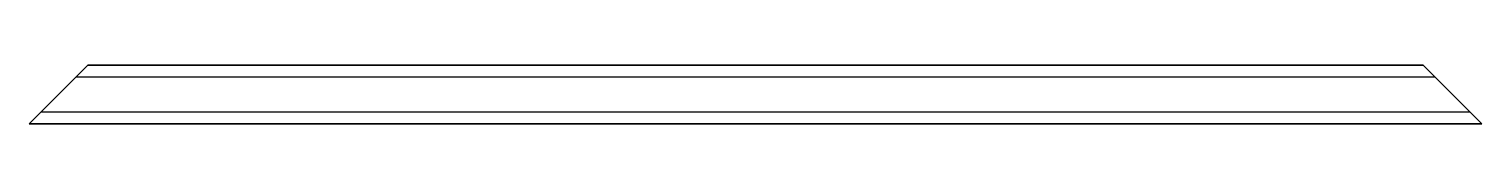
# Model space of a CAD drawing. Header units: inches. Extents: x 0 to 742, y 0 to 30.
import ezdxf

# ---------------------------------------------------------------- set-up
doc = ezdxf.new("R2010")
doc.units = ezdxf.units.IN
doc.header["$MEASUREMENT"] = 0
doc.layers.add('SIMUMAK Visible (ISO)', color=7, linetype='Continuous', lineweight=35)
doc.layers.add('SIMUMAK Visible Narrow (ISO)', color=7, linetype='Continuous', lineweight=25)

# ---------------------------------------------------------------- blocks, each defined once
blk = doc.blocks.new('ISO 30x30x3 00000005_Sheet_4_2894A 30x30x3mm')
at = {"layer": 'SIMUMAK Visible (ISO)'}
for p, q in [((-347.25, 9), (-341.25, 15)), ((-341.25, 15), (341.25, 15)), ((341.25, 15), (347.25, 9)), ((-347.25, 9), (-365.25, -9)), ((365.25, -9), (347.25, 9)), ((-371.25, -15), (-365.25, -9)), ((365.25, -9), (371.25, -15)), ((-371.25, -15), (371.25, -15))]:
    blk.add_line(p, q, dxfattribs=at)
at = {"layer": 'SIMUMAK Visible Narrow (ISO)'}
for p, q in [((-347.25, 9), (347.25, 9)), ((365.25, -9), (-365.25, -9))]:
    blk.add_line(p, q, dxfattribs=at)

msp = doc.modelspace()

# ---------------------------------------------------------------- block references
msp.add_blockref('ISO 30x30x3 00000005_Sheet_4_2894A 30x30x3mm', (371.25, 15))

doc.saveas('drawing.dxf')
